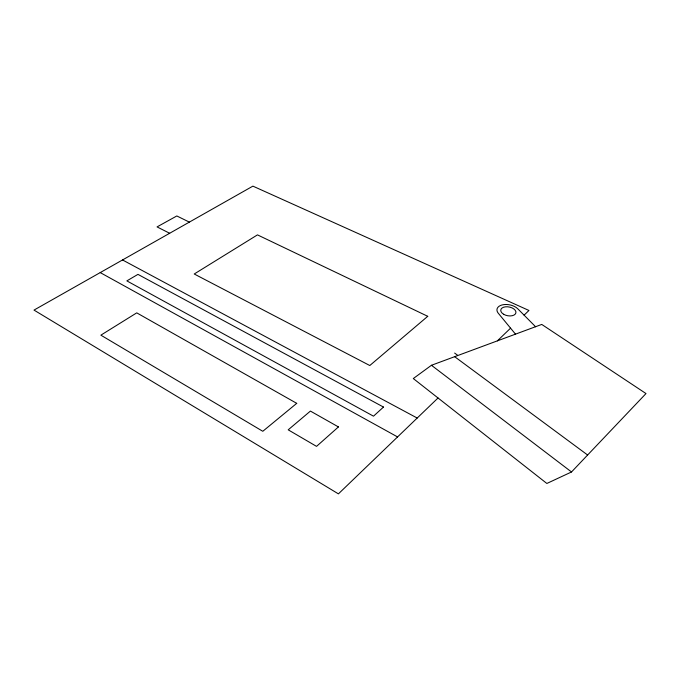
<?xml version="1.0" encoding="UTF-8"?>
<svg xmlns="http://www.w3.org/2000/svg" width="680" height="680" viewBox="0 0 680 680"><rect width="100%" height="100%" fill="white"/><g stroke="black" fill="none" stroke-linecap="round" stroke-linejoin="round"><path stroke-width="1.02" d="M571.514 471.971L646 393.558L541.748 324.428L431.443 365.279L413.296 378.548L546.856 483.463L571.514 471.971L431.443 365.279M438.031 397.987L338.411 493.867L34 310.089L252.9 186.133L528.955 310.471L524.085 315.154M497.377 340.858L510.578 328.159M189.355 222.113L176.817 215.959L157.046 226.907L169.66 233.266M122.536 259.955L417.197 418.038M100.224 272.587L397.57 436.925M454.648 353.073L457.504 355.173M454.648 356.685L587.622 455.013M535.619 326.782L517.828 308.839A11.551 6.655 11 0 0 502.069 304.946A11.551 6.655 11 0 0 498.763 313.811L515.5 334.152M383.495 407.065L373.499 416.177L126.862 280.882L137.955 274.372L383.495 407.065M338.436 426.929L316.54 446.377L288.201 429.828L310.411 411.077L338.436 426.929M427.745 316.31L369.793 365.525L194.225 273.998L257.474 234.872L427.745 316.31M296.726 403.342L262.795 431.29L100.87 335.163L136.748 312.859L296.726 403.342M503.633 314.271A7.701 4.437 11 0 0 515.873 312.953A7.701 4.437 11 0 0 505.521 306.816A7.701 4.437 11 0 0 503.633 314.271"/></g></svg>
